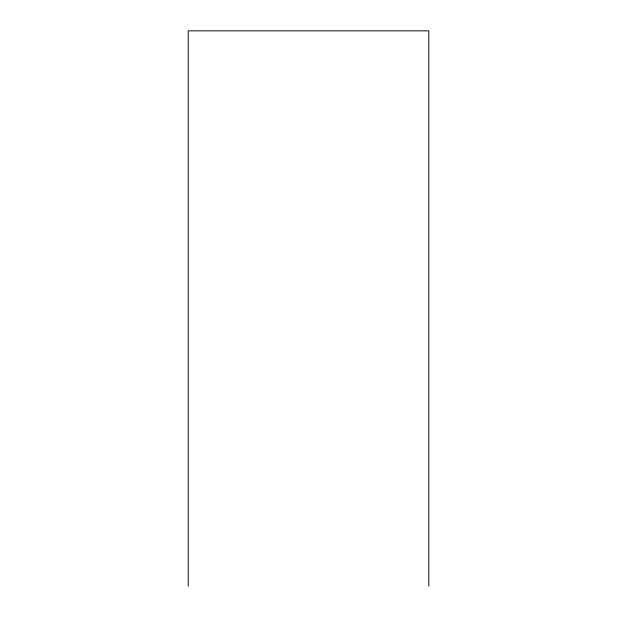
<?xml version="1.0" encoding="UTF-8"?>
<svg xmlns="http://www.w3.org/2000/svg" width="617" height="617" viewBox="0 0 617 617"><rect width="100%" height="100%" fill="white"/><g stroke="black" fill="none" stroke-linecap="round" stroke-linejoin="round"><path stroke-width="0.93" d="M428.784 586.15L428.784 30.85L188.216 30.85L188.216 586.15"/></g></svg>
